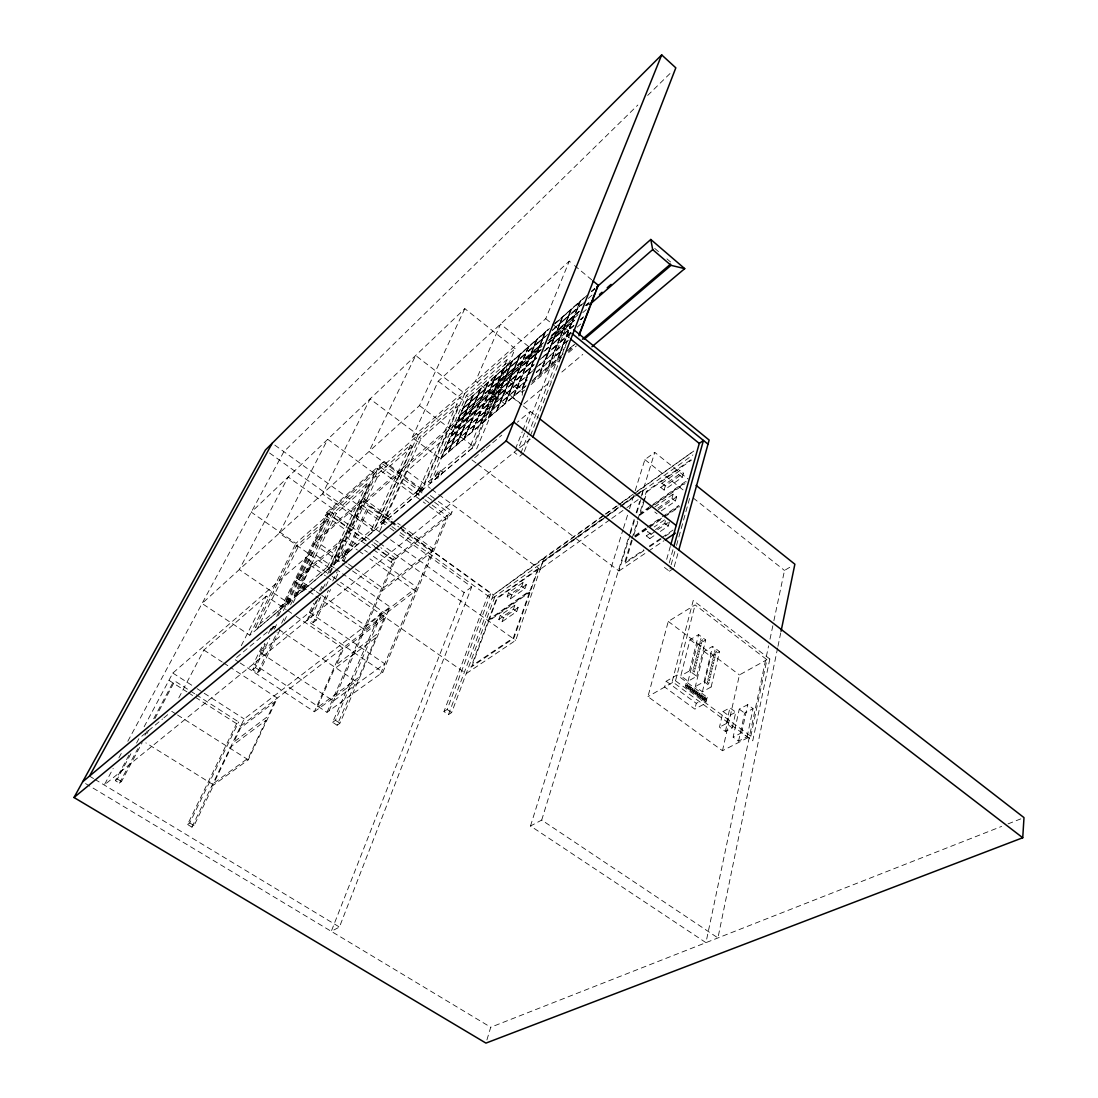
<?xml version="1.0" encoding="UTF-8"?>
<svg xmlns="http://www.w3.org/2000/svg" width="1098" height="1098" viewBox="0 0 1098 1098"><rect width="100%" height="100%" fill="white"/><g stroke="black" fill="none" stroke-linecap="round" stroke-linejoin="round"><path stroke-width="0.75" stroke-dasharray="5 3.75" d="M777.617 647.998L717.941 937.925L541.698 820.082L530.499 825.998L705.945 942.647L768.586 645.899M777.96 646.324L780.719 632.915M770 639.187L773.541 622.429M773.884 620.754L784.507 570.452L792.276 565.772M750.812 736.223L766.912 659.692L695.089 604.916L668.27 621.427L647.93 696.654L722.484 750.73L750.812 736.223L675.517 680.815L647.93 696.654M747.107 736.744L753.063 708.649L747.711 704.655L739.283 709.143L733.135 737.142L738.57 741.123L747.107 736.744L741.658 732.737L733.135 737.142M738.57 741.123L744.622 713.11L753.063 708.649M741.658 732.737L747.711 704.655M732.297 727.85L735.77 712.163L729.909 707.839L723.06 711.518L719.492 727.15L725.38 731.474L732.297 727.85L726.382 723.513L719.492 727.15M726.382 723.513L729.909 707.839M725.38 731.474L728.894 715.827L735.77 712.163M722.484 750.73L739.434 674.927L766.912 659.692M707.208 697.285L705.822 703.118L694.856 709.13L664.661 687.032L666.184 681.254L677.013 674.995L707.208 697.285L696.269 703.324L694.856 709.13M711.147 686.95L719.547 651.594L712.602 646.365L703.996 651.375L695.322 686.593L702.391 691.822L711.147 686.95L704.051 681.693L695.322 686.593M713.673 655.616L713.316 657.112L714.771 658.21L715.127 656.714M704.051 681.693L712.602 646.365M702.391 691.822L710.914 656.563L719.547 651.594M696.75 676.272L705.712 639.969L698.603 634.603L690.038 639.695L680.787 675.874L688.048 681.227L696.75 676.272L689.475 670.878L680.787 675.874M688.048 681.227L697.134 645.02L705.712 639.969M689.475 670.878L698.603 634.603M675.517 680.815L695.089 604.916M674.213 566.719L677.823 553.653M664.414 567.419L669.368 571.207L670.713 566.376M671.153 564.756L676.08 547.024M676.533 545.404L689.681 498.067M669.258 562.903L673.362 548.218M666.678 559.362L670.302 546.461M660.365 531.405L668.284 526.011L669.533 521.619M661.325 510.872L675.394 501.127L676.615 496.859L673.17 494.127L654.916 506.864M682.215 477.301L683.395 473.142L680.005 470.438L661.929 483.285L660.708 487.402L664.098 490.079L682.215 477.301L678.797 474.583L680.005 470.438M655.533 529.565L664.757 523.266L666.019 518.874L654.175 526.985M657.88 508.182L671.935 498.396L673.17 494.127M651.087 534.204L647.6 531.501L646.297 535.879L649.796 538.583L651.087 534.204L656.357 530.609M664.098 490.079L665.306 485.947L683.395 473.142M486.908 1039.93L490.737 1027.248L1001.65 826.396M631.542 540.079L624.282 563.85L644.073 550.51M632.023 538.5L637.32 521.166M637.801 519.587L646.406 491.396L691.671 459.115M632.215 540.436L625.627 562.066L643.757 549.824M633.807 535.193L638.967 518.297M643.799 502.431L640.546 513.123L651.471 505.451M644.265 500.908L647.065 491.726L691.63 459.966M477.438 464.056L618.943 570.987L629.868 535.426M630.362 533.806L634.836 519.258M636.813 512.793L641.287 498.245M642.289 494.978L643.236 489.639L637.65 493.633M541.698 820.082L629.634 534.081M630.128 532.434L634.15 519.368M636.167 512.835L639.681 501.388M641.232 496.172L654.751 452.362L688.117 478.989M530.499 825.998L622.923 529.95M623.431 528.316L629.058 510.323M629.566 508.69L634.671 492.329M635.179 490.696L644.883 459.623L654.751 452.362M603.831 515.099L544.237 557.564L540.051 569.437L610.378 519.395M336.99 583.779L466.197 673.609L515.703 640.354L542.851 561.503L605.588 516.595M516.705 611.6L518.16 607.523L514.921 605.176L500.276 615.402L498.794 619.464L502.019 621.77L516.705 611.6L513.452 609.253L498.794 619.464M524.913 588.665L526.34 584.699L523.142 582.365L508.594 592.7L507.152 596.653L510.323 598.959L524.913 588.665L521.715 586.332L507.152 596.653M513.452 609.253L514.921 605.176M521.715 586.332L523.142 582.365M502.019 621.77L503.502 617.707L518.16 607.523M510.323 598.959L511.764 595.006L526.34 584.699M400.029 527.891L490.82 593.483L487.718 595.72L443.949 711.573L448.451 714.633L451.662 712.561L494.992 596.502M448.451 714.633L493.345 594.855L544.237 557.564M443.949 711.573L447.147 709.486L490.82 593.483M471.701 586.95L464.097 592.549L331.28 931.351L339.433 927.041L471.701 586.95L398.272 534.053M524.322 451.429L529.881 437.155M530.499 435.563L570.617 332.406L565.676 328.398L547.669 344.072M559.87 352.431L557.317 358.977L549.151 365.936L551.731 359.403M563.137 344.099L565.635 337.676L557.551 344.662L555.025 351.072M520.795 453.213L527.534 435.947M528.152 434.369L580.197 301.195M560.776 351.648L558.223 358.195L565.305 352.156M564.043 343.317L566.541 336.894L571.221 332.845M515.401 449.068L522.223 431.83M522.84 430.265L530.279 411.448L517.323 422.222M550.839 360.171L548.259 366.705L540.202 373.581L542.81 367.048M554.133 351.84L556.659 345.431L548.671 352.334L546.118 358.73M548.52 366.801L571.331 308.991M524.528 433.01L518.297 448.862L104.255 785.015L113.19 768.422M525.146 431.418L567.241 324.432L572.538 328.755M541.918 367.803L539.324 374.336L531.377 381.116M545.239 359.499L547.792 353.089L539.914 359.897M539.571 374.432L562.588 316.704M524.432 382.79L521.783 389.31L514.042 395.911L516.705 389.419M527.795 374.5L530.389 368.118L522.703 374.761L520.095 381.13M522.03 389.406L545.418 331.816M525.297 382.049L522.648 388.568L526.011 385.7M528.66 373.759L531.254 367.377L533.848 365.14M540.34 344.992L542.837 338.843L549.247 333.216M543.194 337.978L545.665 331.884L549.508 328.494M515.854 390.147L513.191 396.639L505.547 403.172L508.223 396.68M519.244 381.871L521.852 375.489L514.262 382.049L511.641 388.418M513.425 396.749L536.991 339.241M525.764 386.208L440.6 458.895L412.148 437.567L545.733 318.681L569.286 261.159L573.238 264.453M507.372 397.407L504.696 403.899L497.147 410.336L499.837 403.858M510.79 389.145L513.425 382.777L505.931 389.255L503.282 395.609M373.361 549.618L391.259 562.354L451.017 514.358L452.17 511.599L437.182 500.551M499.014 404.572L496.31 411.05L488.857 417.418L491.575 410.954M502.445 396.323L505.107 389.968L497.696 396.364L495.033 402.705M496.529 411.16L520.425 353.817M380.553 673.815L445.815 518.531L426.751 504.545M490.751 411.654L488.034 418.118L480.663 424.404L483.394 417.954M494.21 403.419L496.872 397.064L489.557 403.391L486.881 409.732M488.239 418.228L512.299 360.981M261.722 647.106L253.473 663.865L326.984 712.327L382.859 672.154L448.039 516.746L431.679 504.723M476.614 448.917L501.69 389.117L521.948 404.942M472.195 448.108L508.964 361.036L507.056 359.526L466.43 395.486L428.44 481.734L430.443 483.216L472.195 448.108L470.15 446.557L507.056 359.526M464.825 308.648L419.491 405.574L202.059 603.475L249.754 635.234L473.787 446.817L515.154 348.711L464.825 308.648L251.264 512.162L295.925 543.345L515.154 348.711M482.585 418.654L479.853 425.104L472.579 431.308L475.324 424.871M486.071 410.419L488.747 404.091L481.528 410.323L478.824 416.65M480.059 425.214L504.27 368.05M474.528 425.557L471.769 431.994L464.578 438.129L467.35 431.706M478.028 417.35L480.732 411.023L473.581 417.185L470.877 423.499M471.975 432.118L496.337 375.049M466.554 432.379L463.795 438.816L456.686 444.868L459.472 438.445M470.081 424.185L472.799 417.871L465.744 423.965L463.013 430.265M463.987 438.939L488.486 381.953M332.639 722.292L335.453 720.302L382.639 611.572L379.881 613.686L332.639 722.292L337.1 725.229L356.026 681.433L278.618 629.36M337.1 725.229L339.927 723.253L390.051 606.919L342.645 573.774M458.69 439.118L455.903 445.541L448.89 451.525L451.69 445.115M462.231 430.938L464.962 424.638L457.99 430.649L455.245 436.949M456.095 445.664L480.732 388.774M450.921 445.774L448.121 452.184L441.19 458.099L444.004 451.703M454.476 437.608L457.221 431.322L450.331 437.265L447.572 443.551M448.3 452.321L473.073 395.527M329.098 710.804L396.035 558.525L380.841 547.696M440.6 458.895L465.497 402.197L549.069 328.604M430.443 483.216L468.311 396.927L508.964 361.036M391.259 562.354L392.453 559.664L452.17 511.599M326.984 712.327L393.99 560.172L376.051 547.394M380.224 522.415L418.777 489.9L456.988 403.844L458.854 405.272L420.767 491.369L382.186 523.815L380.224 522.415L419.299 437.21L456.988 403.844M240.16 663L314.344 711.751L342.823 648.053L293.235 614.372M382.186 523.815L421.124 438.582L458.854 405.272M379.73 531.007L407.056 471.124L501.69 389.117M410.528 444.964L371.275 529.963L335.549 560.104L337.457 561.435L373.224 531.35L412.354 446.337L410.528 444.964L375.447 476.01L377.245 477.328L412.354 446.337M412.148 437.567L438.239 381.198L569.286 261.159M317.857 599.275L308.36 619.299L313.204 622.593L328.426 590.23M332.776 580.979L337.127 571.742M342.205 560.954L366.856 508.552L369.765 506.041L398.656 526.903M313.204 622.593L316.183 620.205L330.594 589.502M335.645 578.728L338.541 572.552M343.633 561.723L369.765 506.041M211.516 786.539L248.285 759.802L277.314 698.095L230.704 667.584M316.375 600.496L306.891 620.494L382.859 672.154M320.753 591.259L324.404 583.573M329.524 572.799L379.894 466.65L384.053 461.38L424.912 491.52M322.963 588.501L325.886 582.338M330.265 573.101L364.179 501.525L540.257 347.97M337.457 561.435L377.245 477.328M320.767 596.955L311.324 616.898L316.183 620.205M325.845 586.208L329.469 578.536M329.139 568.421L369.065 484.547L367.281 483.244L334.561 512.203L294.044 595.116L295.897 596.379L329.139 568.421L327.245 567.103L294.044 595.116M309.403 612.355L384.753 663.796L333.394 701.018L260.267 652.514L309.403 612.355L313.767 603.159M319.6 590.889L321.796 586.277M327.629 574.007L343.66 540.271L357.454 550.029M314.893 590.655L296.817 578.193L345.417 536.579L362.079 501.525L389.419 521.262M347.037 563.027L315.263 540.71L363.534 498.465L377.739 468.558L425.393 503.543M327.245 567.103L367.281 483.244M196.13 694.691L238.705 722.004L236.564 723.651L187.566 824.488L191.903 827.123L194.072 825.614L213.671 784.974L145.869 742.866M191.903 827.123L244.168 718.943L390.051 606.919M187.566 824.488L189.721 822.965L238.705 722.004M265.263 644.306L252.746 669.766L257.412 672.827L277.163 632.366M281.61 623.239L285.343 615.594M290.572 604.874L309.979 565.099L312.628 562.821L293.221 602.651M295.897 596.379L336.304 513.452L369.065 484.547M257.412 672.827L260.089 670.686L280.553 628.66M284.272 621.043L287.251 614.907M252.746 669.766L255.422 667.611L269.779 638.35M274.308 629.113L278.082 621.413M283.366 610.625L311.969 552.335L334.272 567.927M288.156 602.898L333.902 509.637L288.184 476.971L239.309 569.574L288.211 602.884L257.179 628.948L255.367 627.74L296.336 546.035L326.93 518.956L328.673 520.205L298.052 547.229L257.179 628.948M268.475 633.395L272.235 625.764M276.737 616.623L327.78 513.013L366.403 540.518M260.267 652.514L264.796 643.291M270.849 630.993L273.114 626.382M278.412 615.621L295.046 581.816L343.66 540.271M296.817 578.193L313.781 543.716L362.079 501.525M315.263 540.71L329.757 511.256L377.739 468.558M272.633 629.319L274.102 626.327L276.353 627.85M326.93 518.956L286.303 601.635L255.367 627.74M365.099 543.743L325.159 515.333L326.477 512.67L384.053 461.38M249.754 635.234L295.925 543.345M241.272 645.72L266.306 596.09L286.153 609.555M178.796 697.875L203.857 650.03L266.306 596.09M128.933 755.204L115.331 780.664L119.449 783.176L121.507 781.529L142.177 742.577M146.967 733.574L148.559 730.568M154.928 718.559L174.843 681.034L189.034 690.134M119.449 783.176L137.772 748.712M144.936 735.235L147.324 730.733M153.693 718.751L172.798 682.791L174.843 681.034M144.14 726.752L172.825 673.06L311.969 552.335M115.331 780.664L117.376 779.017L130.964 753.557M136.564 743.072L138.952 738.57L162.559 718.97M118.886 757.867L122.125 751.828M127.821 741.274L283.874 451.649L637.856 105.024M647.655 95.43L670.919 72.646M325.159 515.333L327.78 513.013M553.955 324.308L585.316 296.68M591.438 291.299L594.841 288.294M555.314 323.388L561.984 317.514L559.541 323.622L553.982 328.508M587.389 295.142L580.471 301.236L578.083 307.358L581.556 304.311M591.781 291.272L594.114 289.213M521.33 403.995L490.916 380.21L548.478 329.551M556.151 322.798L583.011 299.15M591.959 291.272L594.526 289.021M588.254 298.423L594.114 293.29M462.491 409.06L546.255 335.563M552.376 330.196L581.322 304.805M552.514 330.361L559.198 324.5L556.741 330.663L550.043 336.51M584.685 302.142L577.74 308.236L575.325 314.412L578.811 311.365M585.522 305.491L589.05 302.403M459.444 415.991L542.179 343.66M552.033 335.055L578.577 311.859M586.016 305.354L588.295 303.364M543.839 342.507L539.983 345.884L537.457 352.087L541.328 348.711M551.923 335.453L556.384 331.541L553.9 337.759L547.188 343.619M579.62 311.242L574.981 315.291L572.552 321.522L574.872 319.504M586.359 305.354L588.706 303.295M541.643 345.019L505.656 376.463L522.881 390.01L522.14 395.445M550.647 337.168L577.644 313.589M586.634 305.724L589.214 303.473M490.916 380.21L504.709 378.7L542.028 346.144M548.451 340.545L578.056 314.714M549.247 340.119L567.241 324.432M582.777 312.614L586.305 309.54M456.37 422.977L540.545 349.699M547.943 343.249L574.501 320.122M540.971 349.603L537.1 352.98L534.561 359.238L538.432 355.876M547.943 343.537L553.543 338.651L551.045 344.937L546.557 348.835M574.529 320.396L572.195 322.428L569.738 328.714L573.238 325.681M541.232 349.672L362.381 505.327L390.476 525.585M579.991 319.82L583.546 316.746M453.282 430.032L536.414 357.921M543.812 351.497L573.65 325.626M580.485 319.696L582.777 317.706M536.785 357.893L534.191 360.144L531.624 366.471L535.508 363.109M545.075 350.715L550.688 345.843L548.163 352.184L543.647 356.068M574.048 325.571L569.382 329.62L566.897 335.988L570.411 332.955M580.828 319.696L583.189 317.651M570.617 332.406L566.65 335.837L569.313 337.992M577.191 327.094L580.746 324.02M450.153 437.155L533.477 365.154M539.653 359.828L570.823 332.9M446.996 444.333L535.481 368.201M536.716 367.13L568.737 339.282M532.75 370.849L528.289 374.679L525.668 381.13L527.905 379.208M539.228 365.277L544.869 360.419L542.288 366.883L534.369 373.677M568.366 340.202L563.672 344.237L561.147 350.729L565.854 346.694M443.812 451.58L528.783 378.769M536.263 372.661L564.317 348.629M569.793 348.313L574.583 344.237M532.008 380.882L561.023 356.123M566.76 351.223L574.899 344.278M531.94 382.282L561.737 356.891M568.201 351.374L574.679 345.856M524.556 390.051L521.962 392.261L504.709 378.7M531.048 384.533L559.555 360.254M568.64 352.527L576.409 345.911M428.44 481.734L470.15 446.557M523.952 403.927L551.402 380.828M561.86 372.03L582.777 354.434M474.583 457.784L484.945 449.164M486.236 448.08L491.424 443.77M492.714 442.7L501.786 435.151M163.877 717.872L170.437 712.424M274.102 626.327L234.45 659.253L238.733 662.067M519.629 447.778L532.942 436.963M523.705 453.021L519.574 456.356L514.166 452.211M240.75 726.025L386.798 614.468L340.627 582.324M314.344 711.751L358.826 679.401M617.254 505.958L493.345 594.855L400.29 527.616M618.641 504.97L632.572 494.978M633.958 493.976L693.826 451.031M606.988 515.593L622.319 504.613M623.719 503.611L636.264 494.635M603.351 519.011L491.89 598.726L398.807 531.597M604.737 518.009L618.682 508.031M620.082 507.043L634.026 497.065M635.426 496.063L692.92 454.943M605.218 514.111L620.452 503.241M621.839 502.266L635.701 492.384M637.087 491.396L693.895 450.907M542.851 561.503L621.509 505.615M622.882 504.627L636.689 494.827M638.062 493.839L643.593 489.928M611.764 518.407L625.558 508.594M626.931 507.619L640.724 497.806M660.708 487.402L678.797 474.583M652.843 504.49L685.66 481.487M488.322 620.603L530.595 590.985M639.242 514.852L648.932 508.058M650.318 507.098L686.332 481.857M639.901 515.223L653.585 505.643M654.957 504.682L685.056 483.614M658.347 509.554L676.615 496.859M634.726 535.783L645.761 528.179M647.147 527.232L660.955 517.721M662.327 516.774L678.907 505.368M634.822 536.565L648.808 526.944M650.208 525.983L665.594 515.401M666.994 514.44L679.58 505.78M635.454 536.991L647.889 528.454M649.261 527.493L663.082 517.995M664.468 517.048L679.662 506.603M646.297 535.879L654.202 530.471M657.675 529.703L668.215 522.511M649.796 538.583L655.081 534.987M649.33 546.063L660.488 538.528M661.888 537.595L673.033 530.059M649.714 546.694L663.851 537.169M665.264 536.222L672.319 531.459M618.943 570.987L647.161 552.033M648.561 551.086L664.084 540.655M669.368 571.207L673.76 568.352M1008.033 823.884L1020.811 818.875M85.562 783.574L490.737 1027.248M89.487 776.108L93.522 778.537M94.853 779.347L339.433 927.041M117.376 779.017L121.507 781.529M189.721 822.965L194.072 825.614M171.741 711.339L176.078 714.084M177.519 714.99L248.285 759.802M190.462 691.054L194.717 693.785M168.941 680.321L186.976 691.877M188.389 692.783L194.058 696.407M195.471 697.326L240.64 726.258M172.825 673.06L195.65 687.732M197.077 688.652L202.787 692.33M204.214 693.25L244.168 718.943M203.857 650.03L222.221 662.039M223.635 662.972L229.29 666.664M255.422 667.611L260.089 670.686M335.453 720.302L339.927 723.253M287.566 610.515L291.821 613.411M447.147 709.486L451.662 712.561M285.26 603.694L287.251 605.039M289.323 598.218A3.431 0.7 -54.9 0 1 286.551 602.967A3.431 0.7 -54.9 0 1 285.988 601.677A3.431 0.7 -54.9 0 1 289.323 598.218L291.148 599.467A3.431 0.7 -54.9 0 1 288.39 604.216A3.431 0.7 -54.9 0 1 287.827 602.926A3.431 0.7 -54.9 0 1 291.148 599.467M300.481 590.45L302.321 591.712M316.279 591.602L320.451 594.485M321.838 595.445L366.32 626.107L416.911 587.306L368.791 553.159M304.585 584.905A3.472 0.714 -54.7 0 1 301.813 589.695A3.472 0.714 -54.7 0 1 301.195 588.432A3.472 0.714 -54.7 0 1 304.585 584.905L306.438 586.181A3.472 0.727 -54.8 0 1 303.666 590.971A3.472 0.727 -54.8 0 1 303.034 589.695A3.472 0.727 -54.8 0 1 306.438 586.181M295.046 581.816L307.577 590.45M308.977 591.41L314.55 595.24M315.95 596.2L364.714 629.758L415.346 591.026L369.848 558.813M308.305 559.815L330.827 575.503M332.227 576.477L339.227 581.35M309.979 565.099L325.365 575.777M326.765 576.752L332.351 580.65M335.672 568.901L341.245 572.799M296.336 546.035L298.052 547.229M313.781 543.716L344.237 565.086M345.623 566.06L351.168 569.944M352.54 570.919L381.624 591.314L431.802 551.869L398.986 528.179M342.219 555.259L344.127 556.59M348.423 564.001L353.94 567.886M355.327 568.86L382.955 588.267L433.106 548.78L401.731 526.079M346.501 549.508A3.596 0.769 -54.4 0 1 343.688 554.408A3.596 0.769 -54.4 0 1 342.892 553.227A3.596 0.769 -54.4 0 1 346.501 549.508L348.395 550.853A3.596 0.782 -54.4 0 1 345.596 555.753A3.596 0.782 -54.4 0 1 344.786 554.572A3.596 0.782 -54.4 0 1 348.395 550.853M345.417 536.579L359.17 546.337M364.66 550.235L367.418 552.184M358.826 551.004L364.344 554.915M326.477 512.67L366.334 541.053M374.583 546.928L392.453 559.664M366.471 544.732L371.989 548.643M375.516 540.216L378.302 542.206M379.688 543.194L515.703 640.354M334.561 512.203L336.304 513.452M329.757 511.256L372.551 541.781M373.938 542.769L379.455 546.708M371.92 544.457L374.679 546.42M269.573 453.007L382.118 533.738M383.518 534.74L389.076 538.72M390.463 539.722L464.097 592.549M371.275 529.963L373.224 531.35M500.276 615.402L503.502 617.707M390.792 522.25L397.627 527.191M391.862 526.587L397.421 530.595M274.802 445.115L388.582 527.067M389.968 528.069L396.886 533.065M363.534 498.465L392.178 519.176M397.641 523.128L400.358 525.091M364.179 501.525L390.572 520.589M391.959 521.605L398.903 526.615M508.594 592.7L511.764 595.006M379.894 466.65L423.499 498.712M424.871 499.714L430.32 503.721M666.184 681.254L696.269 703.324M430.361 495.527L435.824 499.549M723.06 711.518L728.894 715.827M418.777 489.9L420.767 491.369M382.763 464.097L426.449 496.255M427.808 497.27L433.271 501.292M434.63 502.294L451.017 514.358M416.732 492.92L418.709 494.375M407.056 471.124L430.361 488.349M431.734 489.365L540.587 569.835M421.289 486.798A3.816 0.878 -53.6 0 1 418.448 491.904A3.816 0.878 -53.6 0 1 417.295 490.888A3.816 0.878 -53.6 0 1 421.289 486.798L423.265 488.253A3.816 0.878 -53.6 0 1 420.424 493.359A3.816 0.878 -53.6 0 1 419.271 492.343A3.816 0.878 -53.6 0 1 423.265 488.253M739.283 709.143L744.622 713.11M435.645 476.518L437.635 478.001M440.257 470.301A3.87 0.906 -53.4 0 1 437.416 475.434A3.87 0.906 -53.4 0 1 436.181 474.487A3.87 0.906 -53.4 0 1 440.257 470.301L442.261 471.783A3.87 0.906 -53.4 0 1 439.42 476.93A3.87 0.906 -53.4 0 1 438.171 475.969A3.87 0.906 -53.4 0 1 442.261 471.783M668.27 621.427L739.434 674.927M690.038 639.695L697.134 645.02M419.299 437.21L421.124 438.582M703.996 651.375L710.914 656.563M471.989 459.938L476.079 463.027M419.491 405.574L473.787 446.817M438.239 381.198L465.497 402.197M466.43 395.486L468.311 396.927M523.293 405.999L538.198 417.638M654.806 512.011L657.098 513.809M664.757 523.266L668.284 526.011M671.935 498.396L675.394 501.127M661.929 483.285L665.306 485.947M644.883 459.623L683.821 490.518M693.209 497.984L784.507 570.452M545.733 318.681L569.478 337.937M574.556 265.551L591.671 279.812M654.71 248.381L660.818 253.624M666.925 258.867L670.59 262.01M769.822 659.02L752.748 740.793L672.182 681.584L693.222 600.524L769.822 659.02M705.863 700.25L705.547 701.595L704.271 700.661L704.587 699.316L705.863 700.25M706.302 698.452L705.973 699.797L704.696 698.85L705.026 697.518L706.302 698.452M702.871 698.04L702.542 699.385L703.832 700.332L704.147 698.987L702.871 698.04M703.296 696.242L702.981 697.587L704.257 698.534L704.587 697.189L703.296 696.242M707.579 681.007L707.208 682.544L708.69 683.642L709.061 682.105L707.579 681.007M708.265 678.152L707.894 679.689L709.377 680.787L709.733 679.25L708.265 678.152M708.937 675.297L708.581 676.835L710.049 677.933L710.42 676.395L708.937 675.297M709.624 672.456L709.253 673.994L710.735 675.092L711.106 673.554L709.624 672.456M710.31 669.629L709.939 671.153L711.408 672.25L711.779 670.727L710.31 669.629M710.982 666.815L710.612 668.325L712.094 669.423L712.451 667.913L710.982 666.815M711.655 664.002L711.298 665.512L712.767 666.61L713.124 665.1L711.655 664.002M712.327 661.188L711.971 662.698L713.439 663.796L713.796 662.286L712.327 661.188M713 658.402L712.643 659.898L714.112 660.996L714.469 659.5L713 658.402M714.345 652.83L713.988 654.326L715.443 655.424L715.8 653.928L714.345 652.83M715.004 650.071L714.647 651.553L716.102 652.651L716.459 651.169L715.004 650.071M700.716 696.448L700.387 697.793L699.097 696.846L699.426 695.514L700.716 696.448M701.142 694.663L700.826 695.995L699.536 695.048L699.865 693.716L701.142 694.663M701.155 696.777L700.826 698.122L702.102 699.069L702.432 697.724L701.155 696.777M701.581 694.979L701.265 696.324L702.542 697.257L702.871 695.926L701.581 694.979M697.257 693.909L696.928 695.254L695.652 694.307L695.981 692.962L697.257 693.909M697.697 692.111L697.381 693.456L696.091 692.509L696.42 691.164L697.697 692.111M697.697 694.238L697.381 695.583L698.657 696.53L698.987 695.185L697.697 694.238M698.136 692.44L697.82 693.785L699.097 694.732L699.426 693.387L698.136 692.44M694.252 691.699L693.922 693.03L695.212 693.977L695.542 692.646L694.252 691.699M694.691 689.901L694.361 691.232L695.652 692.179L695.981 690.848L694.691 689.901M692.083 690.093L691.74 691.438L690.45 690.477L690.793 689.146L692.083 690.093M692.522 688.295L692.193 689.64L690.903 688.679L691.232 687.348L692.522 688.295M692.522 690.422L692.193 691.754L693.483 692.714L693.812 691.369L692.522 690.422M692.962 688.624L692.632 689.956L693.922 690.917L694.252 689.571L692.962 688.624M693.263 669.423L692.879 670.96L694.375 672.072L694.76 670.535L693.263 669.423M693.977 666.568L693.593 668.106L695.089 669.217L695.473 667.68L693.977 666.568M694.677 663.727L694.307 665.264L695.789 666.376L696.173 664.839L694.677 663.727M695.391 660.9L695.007 662.423L696.503 663.535L696.873 662.012L695.391 660.9M696.091 658.073L695.72 659.596L697.203 660.708L697.573 659.184L696.091 658.073M696.791 655.259L696.42 656.782L697.903 657.88L698.273 656.371L696.791 655.259M697.505 652.459L697.12 653.969L698.603 655.081L698.973 653.571L697.505 652.459M698.191 649.659L697.82 651.169L699.302 652.281L699.673 650.771L698.191 649.659M698.891 646.873L698.52 648.369L699.989 649.481L700.373 647.985L698.891 646.873M699.591 644.101L699.206 645.597L700.689 646.695L701.059 645.199L699.591 644.101M700.277 641.328L699.906 642.81L701.375 643.922L701.746 642.426L700.277 641.328M700.963 638.556L700.593 640.052L702.061 641.15L702.432 639.667L700.963 638.556M689.05 687.87L688.721 689.201L690.011 690.162L690.34 688.817L689.05 687.87M689.503 686.072L689.173 687.403L690.464 688.364L690.793 687.019L689.503 686.072M686.881 686.264L686.538 687.595L685.248 686.648L685.577 685.303L686.881 686.264M687.321 684.466L686.991 685.797L685.701 684.85L686.03 683.519L687.321 684.466M687.321 686.593L686.977 687.924L688.281 688.885L688.611 687.54L687.321 686.593M687.773 684.795L687.43 686.126L688.721 687.087L689.064 685.742L687.773 684.795M529.387 592.591L513.342 637.842L472.154 665.635L488.734 621.056L529.387 592.591M537.457 569.821L530.114 590.559L489.475 619.052L497.092 598.588L537.457 569.821M538.651 568.229L513.809 638.336L470.96 667.241L496.667 598.177L538.651 568.229M562.766 345.019L560.241 351.497L552.102 358.47L554.655 351.991L562.766 345.019M568.476 330.402L565.992 336.757L557.908 343.756L560.419 337.402L568.476 330.402M571.303 323.21L568.833 329.496L560.776 336.496L563.26 330.21L571.303 323.21M574.089 316.073L571.646 322.304L563.603 329.318L566.06 323.087L574.089 316.073M576.848 309.018L574.432 315.195L566.417 322.194L568.846 316.032L576.848 309.018M579.579 302.019L577.191 308.14L569.189 315.153L571.605 309.046L579.579 302.019M553.763 352.76L551.21 359.238L543.181 366.114L545.761 359.65L553.763 352.76M559.527 338.17L557.015 344.525L549.041 351.415L551.567 345.074L559.527 338.17M562.368 330.978L559.884 337.264L551.923 344.168L554.421 337.896L562.368 330.978M565.182 323.855L562.725 330.086L554.778 337.004L557.262 330.773L565.182 323.855M567.968 316.8L565.525 322.977L557.619 329.894L560.062 323.732L567.968 316.8M570.727 309.814L568.311 315.922L560.419 322.853L562.849 316.746L570.727 309.814M527.424 375.42L524.803 381.871L517.089 388.486L519.725 382.049L527.424 375.42M533.34 360.885L530.759 367.212L523.073 373.855L525.668 367.528L533.34 360.885M536.249 353.721L533.697 359.979L526.038 366.636L528.591 360.377L536.249 353.721M539.132 346.625L536.606 352.829L528.962 359.485L531.501 353.295L539.132 346.625M541.987 339.598L539.489 345.746L531.857 352.403L534.383 346.268L541.987 339.598M544.814 332.625L542.343 338.719L534.74 345.39L537.224 339.309L544.814 332.625M518.874 382.79L516.225 389.227L508.607 395.76L511.256 389.337L518.874 382.79M524.817 368.269L522.236 374.583L514.646 381.143L517.24 374.83L524.817 368.269M527.754 361.118L525.187 367.377L517.611 373.938L520.205 367.693L527.754 361.118M530.663 354.023L528.111 360.226L520.562 366.801L523.128 360.611L530.663 354.023M533.532 347.009L531.02 353.144L523.485 359.732L526.024 353.597L533.532 347.009M536.387 340.051L533.889 346.131L526.381 352.719L528.893 346.652L536.387 340.051M510.419 390.051L507.756 396.488L500.221 402.939L502.898 396.515L510.419 390.051M516.417 375.557L513.809 381.871L506.302 388.349L508.937 382.049L516.417 375.557M519.368 368.42L516.787 374.665L509.307 381.157L511.901 374.912L519.368 368.42M522.291 361.338L519.738 367.528L512.272 374.02L514.852 367.844L522.291 361.338M525.187 354.325L522.662 360.46L515.209 366.965L517.762 360.83L525.187 354.325M528.069 347.38L525.558 353.446L518.132 359.966L520.658 353.899L528.069 347.38M528.66 346.584L504.929 403.995L475.544 381.143L500.564 324.116L528.66 346.584M502.074 397.229L499.398 403.652L491.959 410.034L494.649 403.625L502.074 397.229M508.099 382.763L505.478 389.063L498.08 395.458L500.715 389.172L508.099 382.763M511.078 375.626L508.484 381.871L501.086 388.28L503.708 382.049L511.078 375.626M514.029 368.557L511.448 374.747L504.078 381.157L506.672 374.981L514.029 368.557M516.952 361.558L514.399 367.679L507.043 374.102L509.609 367.995L516.952 361.558M519.834 354.613L517.309 360.679L509.98 367.116L512.519 361.064L519.834 354.613M493.826 404.325L491.135 410.734L483.779 417.034L486.496 410.638L493.826 404.325M499.906 389.872L497.257 396.172L489.941 402.486L492.604 396.213L499.906 389.872M502.898 382.749L500.276 388.98L492.975 395.307L495.61 389.09L502.898 382.749M505.862 375.694L503.268 381.871L495.994 388.212L498.602 382.049L505.862 375.694M508.799 368.695L506.233 374.816L498.972 381.171L501.553 375.063L508.799 368.695M511.709 361.764L509.17 367.83L501.923 374.185L504.49 368.132L511.709 361.764M485.687 411.338L482.969 417.734L475.709 423.952L478.44 417.569L485.687 411.338M491.794 396.9L489.132 403.186L481.912 409.43L484.589 403.158L491.794 396.9M494.814 389.79L492.179 396.007L484.959 402.266L487.608 396.049L494.814 389.79M497.792 382.749L495.184 388.912L487.992 395.17L490.614 389.021L497.792 382.749M500.757 375.763L498.163 381.871L490.984 388.143L493.592 382.035L500.757 375.763M503.68 368.832L501.127 374.885L493.963 381.171L496.543 375.132L503.68 368.832M477.644 418.256L474.912 424.638L467.748 430.787L470.479 424.404L477.644 418.256M483.793 403.844L481.116 410.117L473.979 416.293L476.669 410.034L483.793 403.844M486.826 396.749L484.163 402.952L477.04 409.142L479.716 402.939L486.826 396.749M489.832 389.708L487.196 395.87L480.087 402.046L482.736 395.911L489.832 389.708M492.796 382.735L490.202 388.829L483.106 395.033L485.728 388.939L492.796 382.735M495.747 375.818L493.167 381.871L486.098 388.074L488.692 382.035L495.747 375.818M469.697 425.091L466.952 431.459L459.87 437.539L462.629 431.171L469.697 425.091M475.873 410.707L473.183 416.966L466.128 423.059L468.832 416.815L475.873 410.707M478.92 403.625L476.257 409.815L469.217 415.922L471.907 409.732L478.92 403.625M481.953 396.598L479.304 402.733L472.277 408.854L474.94 402.719L481.953 396.598M484.945 389.625L482.324 395.719L475.324 401.841L477.946 395.76L484.945 389.625M487.91 382.722L485.316 388.761L478.33 394.896L480.938 388.87L487.91 382.722M384.039 618.558L377.506 633.67L336.4 664.661L343.043 649.796L384.039 618.558M375.9 637.65L358.758 677.397L316.993 707.853L334.423 668.819L375.9 637.65M461.846 431.843L459.088 438.212L452.088 444.21L454.86 437.855L461.846 431.843M468.064 417.487L465.346 423.732L458.388 429.757L461.105 423.526L468.064 417.487M471.124 410.405L468.448 416.595L461.489 422.634L464.18 416.458L471.124 410.405M474.171 403.391L471.509 409.527L464.564 415.579L467.24 409.444L474.171 403.391M477.177 396.433L474.542 402.513L467.624 408.58L470.273 402.499L477.177 396.433M480.169 389.543L477.548 395.568L470.644 401.635L473.265 395.623L480.169 389.543M454.078 438.514L451.319 444.868L444.402 450.798L447.174 444.457L454.078 438.514M460.337 424.185L457.619 430.43L450.729 436.373L453.46 430.155L460.337 424.185M463.425 417.116L460.721 423.306L453.845 429.263L456.562 423.087L463.425 417.116M466.472 410.117L463.809 416.238L456.946 422.208L459.623 416.101L466.472 410.117M469.505 403.172L466.856 409.238L460.007 415.222L462.67 409.156L469.505 403.172M472.511 396.296L469.875 402.307L463.054 408.305L465.689 402.293L472.511 396.296M464.783 393.441L421.879 490.477L369.024 451.511L415.662 355.491L464.783 393.441M418.022 434.959L373.938 530.801L322.441 493.908L370.081 398.931L418.022 434.959M266.1 720.288L248.326 758.045L213.794 783.203L231.678 746.146L266.1 720.288M274.747 701.896L267.967 716.294L233.833 742.028L240.654 727.878L274.747 701.896M374.5 473.595L329.496 568.174L279.331 533.148L327.698 439.324L374.5 473.595"/><path stroke-width="1.5" d="M532.942 436.963L675.819 67.843L661.696 54.9L265.414 450.015L74.005 797.505L485.947 1043.1L1022.732 837.747L1023.995 817.612L513.74 422.085L82.638 781.817M781.062 631.24L794.87 564.207L696.118 485.385M678.715 550.373L709.143 440.051L573.87 329.825M673.815 546.584L703.447 440.449L699.275 443.441L670.754 544.855M579.14 334.423L581.13 329.222M581.487 328.288L583.958 321.865M584.301 320.945L586.744 314.577M587.087 313.671L589.502 307.358M590.45 304.901L592.234 300.207M592.577 299.329L594.938 293.139M595.871 290.723L597.628 286.139M578.934 335.782L598.245 285.288L592.989 280.91M74.005 797.505L506.164 440.902L661.696 54.9M89.487 776.108L272.208 443.249M597.079 286.756L650.798 239.474L684.727 268.639L591.932 346.735M599.494 294.497L602.061 292.246M607.208 287.758L611.064 284.396M589.626 304.613L652.679 249.617L650.798 239.474M582.448 339.227L670.507 264.165M584.191 339.282L671.043 265.345L684.727 268.639M665.498 539.708L675.366 533.079M506.164 440.902L1022.732 837.747M539.53 418.681L676.19 525.517M570.631 339.062L699.275 443.441M571.948 333.49L708.004 444.155M652.679 249.617L671.043 265.345"/></g></svg>
